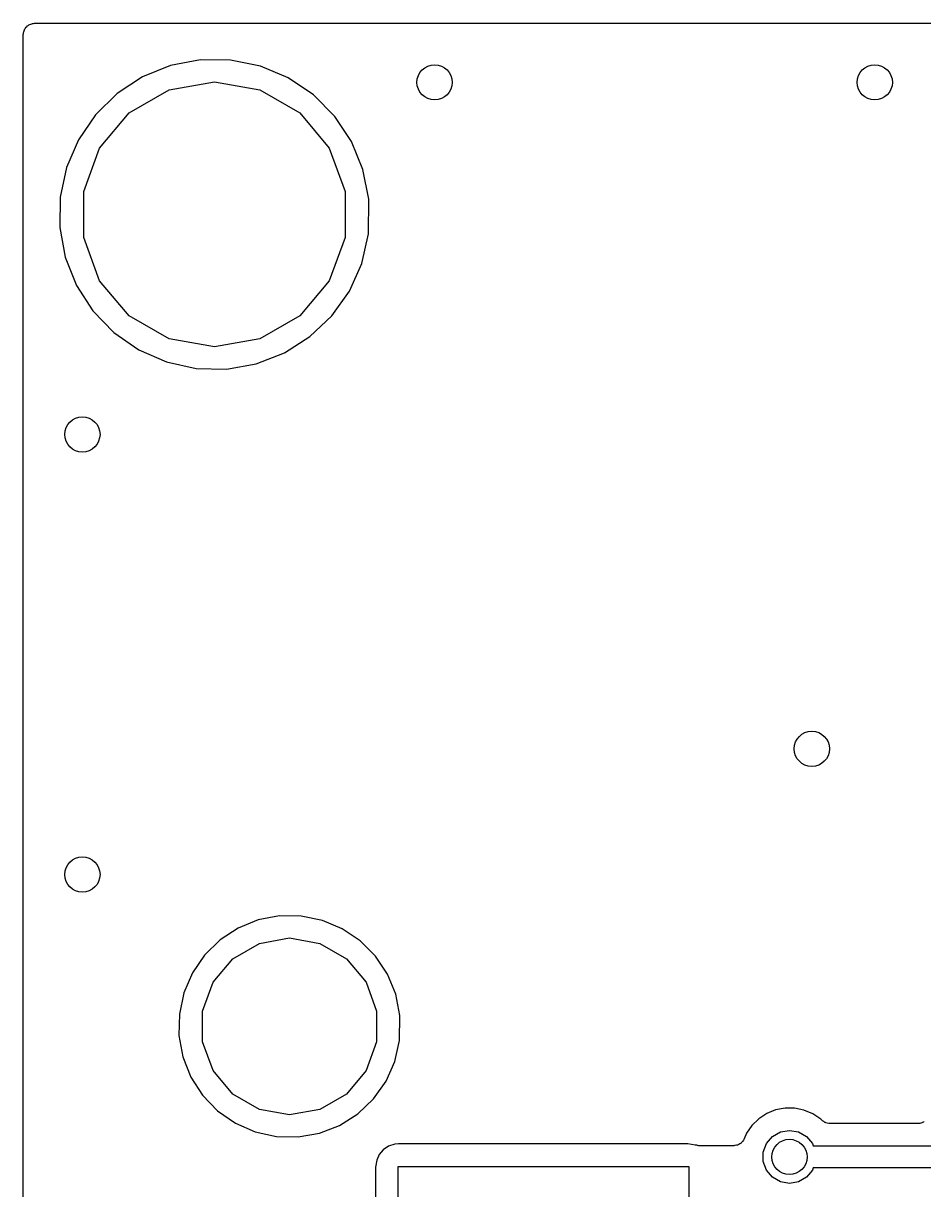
# Model space of a CAD drawing. Extents: x 100.3 to 129.7, y -169.7 to -100.3.
# Drawn here: x 100.33 to 110.56, y -113.58 to -100.33 of the extents above; entities that cross this region are included whole.
import ezdxf

# ---------------------------------------------------------------- set-up
doc = ezdxf.new("R2010")
doc.units = 0
doc.header["$MEASUREMENT"] = 0
doc.layers.add('BLACK', color=7, linetype='CONTINUOUS')

msp = doc.modelspace()

# ---------------------------------------------------------------- linework, layer by layer
at = {"layer": 'Black'}
for p, q in [((100.329, -100.456), (100.331, -100.445)), ((100.331, -100.434), (100.335, -100.424)), ((100.331, -100.445), (100.331, -100.434)), ((100.335, -100.424), (100.337, -100.413)), ((100.337, -100.413), (100.342, -100.403)), ((100.342, -100.403), (100.346, -100.392)), ((100.346, -100.392), (100.353, -100.384)), ((100.353, -100.384), (100.359, -100.374)), ((100.359, -100.374), (100.367, -100.367)), ((100.367, -100.367), (100.374, -100.359)), ((100.374, -100.359), (100.384, -100.353)), ((100.384, -100.353), (100.392, -100.346)), ((100.392, -100.346), (100.403, -100.342)), ((100.403, -100.342), (100.413, -100.337)), ((100.413, -100.337), (100.424, -100.335)), ((100.424, -100.335), (100.434, -100.331)), ((100.434, -100.331), (100.445, -100.331)), ((100.445, -100.331), (100.456, -100.329)), ((100.456, -100.329), (129.544, -100.329)), ((100.329, -102.658), (100.329, -100.456)), ((102.002, -100.809), (101.683, -100.938)), ((102.34, -100.745), (102.002, -100.809)), ((102.684, -100.747), (102.34, -100.745)), ((103.021, -100.816), (102.684, -100.747)), ((103.338, -100.95), (103.021, -100.816)), ((101.683, -100.938), (101.396, -101.126)), ((103.623, -101.142), (103.338, -100.95)), ((101.532, -101.347), (101.985, -101.085)), ((101.985, -101.085), (102.5, -100.994)), ((102.5, -100.994), (103.015, -101.085)), ((103.015, -101.085), (103.468, -101.347)), ((101.396, -101.126), (101.15, -101.367)), ((103.866, -101.386), (103.623, -101.142)), ((101.15, -101.367), (100.956, -101.651)), ((101.196, -101.747), (101.532, -101.347)), ((103.468, -101.347), (103.804, -101.747)), ((104.056, -101.673), (103.866, -101.386)), ((100.956, -101.651), (100.82, -101.967)), ((101.017, -102.239), (101.196, -101.747)), ((103.804, -101.747), (103.983, -102.239)), ((104.187, -101.991), (104.056, -101.673)), ((100.82, -101.967), (100.748, -102.304)), ((104.254, -102.327), (104.187, -101.991)), ((101.017, -102.761), (101.017, -102.239)), ((103.983, -102.239), (103.983, -102.761)), ((100.748, -102.304), (100.744, -102.647)), ((104.248, -102.722), (104.254, -102.327)), ((100.329, -111.841), (100.329, -102.658)), ((100.744, -102.647), (100.806, -102.986)), ((101.196, -103.253), (101.017, -102.761)), ((103.983, -102.761), (103.804, -103.253)), ((104.172, -103.056), (104.248, -102.722)), ((100.806, -102.986), (100.932, -103.306)), ((104.032, -103.371), (104.172, -103.056)), ((100.932, -103.306), (101.119, -103.595)), ((101.532, -103.653), (101.196, -103.253)), ((103.804, -103.253), (103.468, -103.653)), ((103.834, -103.652), (104.032, -103.371)), ((101.119, -103.595), (101.358, -103.842)), ((101.985, -103.915), (101.532, -103.653)), ((103.468, -103.653), (103.015, -103.915)), ((103.585, -103.889), (103.834, -103.652)), ((101.358, -103.842), (101.64, -104.039)), ((103.295, -104.073), (103.585, -103.889)), ((102.5, -104.006), (101.985, -103.915)), ((103.015, -103.915), (102.5, -104.006)), ((101.64, -104.039), (101.955, -104.176)), ((102.974, -104.198), (103.295, -104.073)), ((101.955, -104.176), (102.291, -104.25)), ((102.291, -104.25), (102.635, -104.257)), ((102.635, -104.257), (102.974, -104.198)), ((102.997, -110.516), (102.769, -110.608)), ((103.239, -110.47), (102.997, -110.516)), ((103.485, -110.472), (103.239, -110.47)), ((103.726, -110.521), (103.485, -110.472)), ((102.769, -110.608), (102.563, -110.743)), ((103.952, -110.617), (103.726, -110.521)), ((104.156, -110.754), (103.952, -110.617)), ((102.563, -110.743), (102.388, -110.915)), ((102.708, -110.956), (103.01, -110.782)), ((103.01, -110.782), (103.353, -110.721)), ((103.353, -110.721), (103.696, -110.782)), ((103.696, -110.782), (103.998, -110.956)), ((104.329, -110.929), (104.156, -110.754)), ((102.388, -110.915), (102.249, -111.118)), ((102.484, -111.223), (102.708, -110.956)), ((103.998, -110.956), (104.222, -111.223)), ((104.466, -111.133), (104.329, -110.929)), ((102.249, -111.118), (102.152, -111.344)), ((104.559, -111.361), (104.466, -111.133)), ((102.364, -111.551), (102.484, -111.223)), ((104.222, -111.223), (104.342, -111.551)), ((102.152, -111.344), (102.101, -111.585)), ((104.607, -111.601), (104.559, -111.361)), ((102.364, -111.899), (102.364, -111.551)), ((104.342, -111.551), (104.342, -111.899)), ((102.101, -111.585), (102.097, -111.83)), ((104.603, -111.884), (104.607, -111.601)), ((100.329, -118.007), (100.329, -111.841)), ((102.097, -111.83), (102.142, -112.072)), ((102.484, -112.227), (102.364, -111.899)), ((104.342, -111.899), (104.222, -112.227)), ((104.549, -112.123), (104.603, -111.884)), ((102.142, -112.072), (102.232, -112.301)), ((102.708, -112.494), (102.484, -112.227)), ((104.222, -112.227), (103.998, -112.494)), ((104.449, -112.347), (104.549, -112.123)), ((102.232, -112.301), (102.365, -112.508)), ((104.307, -112.548), (104.449, -112.347)), ((103.01, -112.668), (102.708, -112.494)), ((103.998, -112.494), (103.696, -112.668)), ((102.365, -112.508), (102.536, -112.685)), ((104.129, -112.718), (104.307, -112.548)), ((102.536, -112.685), (102.738, -112.825)), ((103.353, -112.729), (103.01, -112.668)), ((103.696, -112.668), (103.353, -112.729)), ((103.921, -112.85), (104.129, -112.718)), ((108.773, -112.715), (108.682, -112.774)), ((108.874, -112.674), (108.773, -112.715)), ((108.981, -112.654), (108.874, -112.674)), ((109.089, -112.654), (108.981, -112.654)), ((109.196, -112.676), (109.089, -112.654)), ((109.296, -112.718), (109.196, -112.676)), ((109.386, -112.779), (109.296, -112.718)), ((102.738, -112.825), (102.964, -112.923)), ((103.692, -112.939), (103.921, -112.85)), ((108.605, -112.85), (108.543, -112.94)), ((108.682, -112.774), (108.605, -112.85)), ((109.398, -112.791), (109.386, -112.779)), ((109.403, -112.795), (109.398, -112.791)), ((109.407, -112.799), (109.403, -112.795)), ((109.421, -112.807), (109.407, -112.799)), ((109.434, -112.817), (109.421, -112.807)), ((109.44, -112.818), (109.434, -112.817)), ((109.445, -112.821), (109.44, -112.818)), ((109.461, -112.824), (109.445, -112.821)), ((109.477, -112.828), (109.461, -112.824)), ((109.483, -112.828), (109.477, -112.828)), ((109.488, -112.829), (109.483, -112.828)), ((110.491, -112.829), (109.488, -112.829)), ((110.502, -112.827), (110.491, -112.829)), ((110.513, -112.827), (110.502, -112.827)), ((110.523, -112.823), (110.513, -112.827)), ((110.535, -112.821), (110.523, -112.823)), ((110.544, -112.816), (110.535, -112.821)), ((110.554, -112.812), (110.544, -112.816)), ((110.563, -112.805), (110.554, -112.812)), ((102.964, -112.923), (103.204, -112.976)), ((103.204, -112.976), (103.45, -112.981)), ((103.45, -112.981), (103.692, -112.939)), ((108.5, -113.029), (108.492, -113.041)), ((108.509, -113.017), (108.5, -113.029)), ((108.512, -113.01), (108.509, -113.017)), ((108.516, -113.004), (108.512, -113.01)), ((108.543, -112.94), (108.516, -113.004)), ((108.77, -113.057), (108.837, -112.977)), ((108.837, -112.977), (108.928, -112.925)), ((108.928, -112.925), (109.031, -112.907)), ((109.031, -112.907), (109.134, -112.925)), ((109.134, -112.925), (109.225, -112.977)), ((109.225, -112.977), (109.292, -113.057)), ((104.418, -113.126), (104.372, -113.181)), ((104.478, -113.087), (104.418, -113.126)), ((104.55, -113.064), (104.478, -113.087)), ((104.592, -113.061), (104.55, -113.064)), ((107.878, -113.061), (104.592, -113.061)), ((107.96, -113.073), (107.878, -113.061)), ((107.961, -113.073), (107.96, -113.073)), ((107.978, -113.076), (107.961, -113.073)), ((107.995, -113.081), (107.978, -113.076)), ((107.999, -113.08), (107.995, -113.081)), ((108.004, -113.081), (107.999, -113.08)), ((108.399, -113.081), (108.004, -113.081)), ((108.406, -113.08), (108.399, -113.081)), ((108.414, -113.08), (108.406, -113.08)), ((108.428, -113.076), (108.414, -113.08)), ((108.442, -113.073), (108.428, -113.076)), ((108.449, -113.07), (108.442, -113.073)), ((108.456, -113.067), (108.449, -113.07)), ((108.468, -113.059), (108.456, -113.067)), ((108.481, -113.051), (108.468, -113.059)), ((108.485, -113.045), (108.481, -113.051)), ((108.492, -113.041), (108.485, -113.045)), ((108.734, -113.156), (108.77, -113.057)), ((108.734, -113.26), (108.734, -113.156)), ((109.292, -113.057), (109.301, -113.083)), ((109.301, -113.083), (110.779, -113.083)), ((104.343, -113.246), (104.331, -113.326)), ((104.372, -113.181), (104.343, -113.246)), ((108.77, -113.359), (108.734, -113.26)), ((104.331, -113.326), (104.331, -115.612)), ((104.587, -115.617), (104.587, -113.317)), ((104.587, -113.317), (107.887, -113.317)), ((107.887, -113.317), (107.887, -115.617)), ((108.837, -113.439), (108.77, -113.359)), ((109.292, -113.359), (109.225, -113.439)), ((109.301, -113.333), (109.292, -113.359)), ((110.779, -113.333), (109.301, -113.333)), ((108.928, -113.491), (108.837, -113.439)), ((109.031, -113.509), (108.928, -113.491)), ((109.134, -113.491), (109.031, -113.509)), ((109.225, -113.439), (109.134, -113.491))]:
    msp.add_line(p, q, dxfattribs=at)
for centre in [(105, -101), (110, -101), (101, -105), (109.285, -108.572), (101, -110), (109.031, -113.208)]:
    msp.add_circle(centre, 0.2, dxfattribs=at)

doc.saveas('drawing.dxf')
